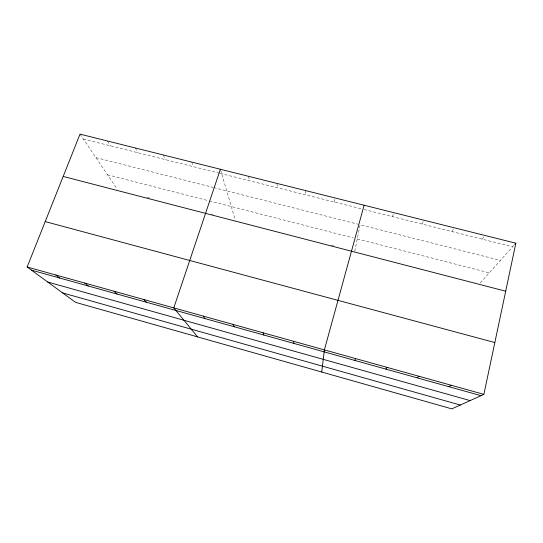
<?xml version="1.0" encoding="UTF-8"?>
<svg xmlns="http://www.w3.org/2000/svg" width="543" height="543" viewBox="0 0 543 543"><rect width="100%" height="100%" fill="white"/><g stroke="black" fill="none" stroke-linecap="round" stroke-linejoin="round"><path stroke-width="0.41" stroke-dasharray="2.71 2.04" d="M334.359 202.037L334.739 197.876M354.762 251.192L360.138 224.768L500.429 260.409M392.508 216.637L393.797 212.659M422.054 224.055L423.805 220.166M451.919 231.549L454.152 227.761M482.109 239.13L484.831 235.438M480.243 282.93L514.778 244.398M83.317 139.015L219.27 173.149M220.078 173.346L361.672 208.899M364.095 209.503L512.633 246.793M95.935 157.653L212.971 187.383M213.779 187.586L357.735 224.157M107.541 174.798L208.539 200.734M209.354 200.937L353.249 237.888M357.26 238.913L489.304 272.824M147.207 197.401L150.425 198.236M211.376 214.03L212.978 214.444M331.264 245.097L333.694 245.728M80.011 134.128L117.2 189.066M107.487 141.004L110.412 145.816M135.255 147.954L137.793 152.692M163.321 154.979L165.466 159.635M191.693 162.079L193.43 166.66M220.594 170.007L235.336 220.241M248.511 176.299L249.42 180.717M276.95 183.412L277.439 187.749M305.689 190.607L305.75 194.856"/><path stroke-width="0.81" d="M321.734 372.036L324.388 349.889L364.109 205.227M483.874 394.361L515.85 243.203L80.011 134.128L27.15 267L75.531 302.342L451.844 408.872L483.874 394.361L27.15 267M220.377 169.26L173.787 307.888L197.604 336.898M354.803 360.43L355.55 358.577M385.815 369.084L387.071 367.367M514.778 244.398L515.85 243.203M417.173 377.84L418.958 376.258M448.905 386.704L451.226 385.258M63.178 176.448L505.696 291.197M45.212 221.598L494.829 342.552M31.433 270.129L480.996 395.664M47.716 282.021L470.136 400.585M62.615 292.901L460.301 405.037M55.82 274.996L59.689 278.023M84.81 283.079L88.258 285.998M114.132 291.258L117.145 294.062M143.786 299.526L146.359 302.22M203.231 316.101L204.901 318.565M233.008 324.402L234.216 326.75M263.117 332.805L263.857 335.031M293.58 341.296L293.831 343.4"/></g></svg>
